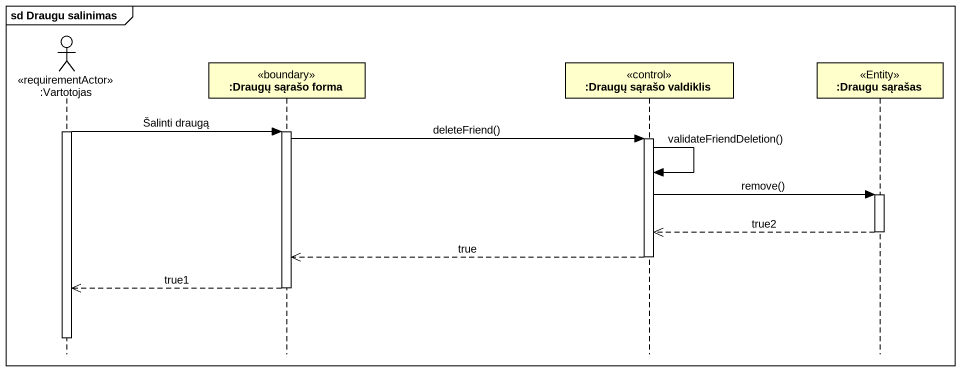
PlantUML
@startuml
mainframe sd Draugu salinimas
hide footbox
actor ":Vartotojas" as Vartotojas <<requirementActor>>
participant ":Draugų sąrašo forma" as Draugų_sąrašo_forma <<boundary>>
participant ":Draugų sąrašo valdiklis" as Draugų_sąrašo_valdiklis <<control>>
participant ":Draugu sąrašas" as Draugu_sąrašas <<Entity>>

activate Vartotojas
Vartotojas -> Draugų_sąrašo_forma : Šalinti draugą
activate Draugų_sąrašo_forma
Draugų_sąrašo_forma -> Draugų_sąrašo_valdiklis : deleteFriend()
activate Draugų_sąrašo_valdiklis
Draugų_sąrašo_valdiklis -> Draugų_sąrašo_valdiklis : validateFriendDeletion()
Draugų_sąrašo_valdiklis -> Draugu_sąrašas : remove()
activate Draugu_sąrašas
Draugu_sąrašas -->> Draugų_sąrašo_valdiklis : true2
deactivate Draugu_sąrašas
Draugų_sąrašo_valdiklis -->> Draugų_sąrašo_forma : true
deactivate Draugų_sąrašo_valdiklis
Draugų_sąrašo_forma -->> Vartotojas : true1
deactivate Draugų_sąrašo_forma
deactivate Vartotojas
@enduml
